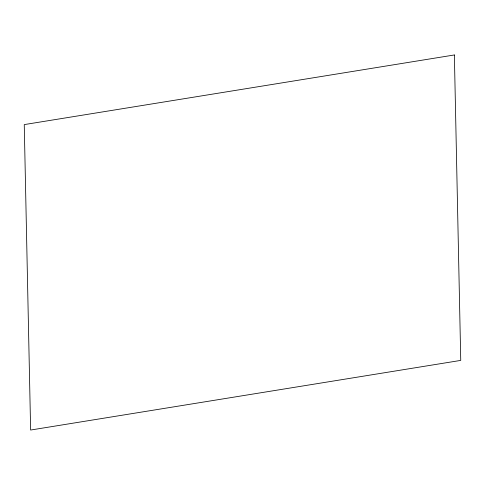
<?xml version="1.0" encoding="UTF-8"?>
<svg xmlns="http://www.w3.org/2000/svg" width="485" height="485" viewBox="0 0 485 485"><rect width="100%" height="100%" fill="white"/><g stroke="black" fill="none" stroke-linecap="round" stroke-linejoin="round"><path stroke-width="0.73" d="M454.372 54.963L24.25 124.596L30.628 430.037L460.75 360.404L454.372 54.963"/></g></svg>
